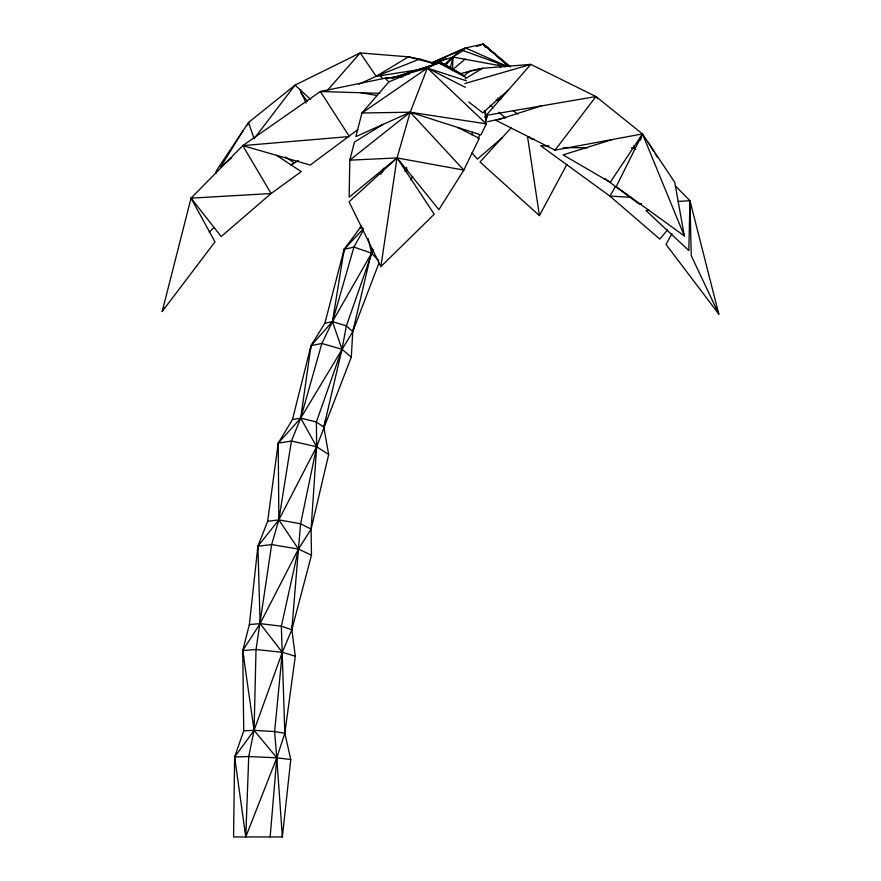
<?xml version="1.0" encoding="UTF-8"?>
<svg xmlns="http://www.w3.org/2000/svg" width="881" height="881" viewBox="0 0 881 881"><rect width="100%" height="100%" fill="white"/><g stroke="black" fill="none" stroke-linecap="round" stroke-linejoin="round"><path stroke-width="1.32" d="M278.22 445.874L278.22 443.132L292.47 419.543L311.015 345.605L324.891 323.184L344.163 249.323L360.021 227.981L361.012 225.426M379.028 262.879L352.763 331.641L300.707 418.145L278.22 443.132L267.637 521.31L257.891 546.22L249.367 624.563L242.738 650.541L243.729 730.801L234.632 756.999L233.575 836.95L282.349 836.95L290.774 759.532L284.827 733.267L281.347 626.193L298.439 549.061L300.586 523.799L316.642 446.733L351.288 357.179L352.763 331.641L372.178 249.147M675.595 186.122L689.955 200.725L688.832 250.545L646.158 210.691L648.669 209.843M452.504 70.645L452.944 57.045L459.651 50.547L465.553 47.948L483.217 44.05L510.573 66.923M292.162 625.631L291.831 629.684L295.3 656.169L284.827 733.267L276.799 757.803L245.766 836.95L248.739 756.537L254.08 730.349L282.305 652.325L291.831 629.684L311.467 555.195L311.103 529.162L316.642 446.733L316.378 421.955L341.982 349.272L346.398 325.86L373.092 249.565M270.159 836.95L276.799 757.803L274.63 731.582L282.305 652.325L260.115 623.627L257.891 546.22L278.859 519.867L316.642 446.733L300.707 418.145L311.015 345.605L332.467 321.62L371.617 253.21L368.159 238.63M310.266 350.968L311.015 345.605L321.851 343.491L341.982 349.272L351.288 357.179M457.724 127.459L479.264 138.339L463.813 170.099L397.045 157.93L349.151 197.212L349.801 160.166L397.045 157.93L434.223 214.237L380.878 266.624L397.045 157.93L410.205 112.206L427.351 68.068L438.298 62.749L442.526 63.289L464.573 75.931M343.513 253.365L344.163 249.323L363.49 228.664M346.277 247.572L344.163 249.323L332.467 321.62L321.851 343.491L300.707 418.145L291.413 441.051L278.859 519.867L271.656 544.579L256.03 649.506L254.08 730.349L234.632 756.999L245.766 836.95M215.79 173.579L216.263 170.892L248.53 122.47L295.058 85.105L360.197 52.937L408.454 56.836L421.184 59.434L436.524 64.016M243.652 657.259L242.738 650.541L260.115 623.627L298.439 549.061L311.103 529.162L328.679 454.508L323.812 427.153L341.982 349.272L332.467 321.62L353.942 247.076L363.313 230.293M452.327 59.655L452.944 57.045L463.043 50.547L465.553 47.948L507.181 66.361M450.213 68.487L452.944 57.045L505.573 66.703M325.772 419.169L323.812 427.153L316.378 421.955L300.707 418.145L292.47 419.543M354.096 326.322L352.763 331.641L346.398 325.86L332.467 321.62L324.891 323.184M276.513 155.331L301.269 171.586L271.117 193.523L191.045 198.159L214.975 241.879L162.192 311.533L191.045 198.159L242.771 145.618L320.398 91.503L385.074 78.211L401.34 76.548L385.074 78.211L388.939 81.922M471.864 134.782L472.601 132.249M382.486 172.103L383.72 168.194M640.344 140.167L642.491 133.923L595.952 96.547L530.814 64.379L482.557 68.278L460.884 73.552M380.746 174.427L382.717 169.328M247.495 124.992L248.53 122.47L254.113 138.724M478.119 138.592L479.693 134.782M485.486 120.818L487.061 117.008L484.429 110.665M405.921 171.465L406.978 168.976M162.192 311.533L163.954 307.799M684.361 235.954L642.491 133.923L616.204 186.662L684.361 235.954L674.747 182.345L642.491 133.923L555.008 150.166L495.992 120.367L541.055 105.973M405.348 171.211L406.593 168.811M511.244 127.712L480.024 162.005L539.425 215.625L566.89 164.395M671.961 233.586L666.025 244.433L718.808 314.088L689.955 200.725L677.863 201.463M410.7 179.933L412.726 176.42M615.412 186.739L609.883 196.089L659.814 239.092L667.622 229.853M242.958 130.84L220.448 167.335L231.67 157.798M642.491 133.923L610.225 182.345L563.102 154.88L612.581 139.473M404.401 170.716L406.747 167.357M254.928 137.645L295.058 85.105L310.63 99.432M555.008 150.166L595.952 96.547L597.593 98.694M327.148 90.688L360.197 52.937L376.198 76.328L422.902 69.048M432.813 63.707L452.944 57.045L445.72 65.183L440.181 63.355M209.171 232.11L214.171 227.441M508.48 89.884L482.799 112.823L468.714 101.965M443.925 65.04L452.944 57.045M463.659 76.218L469.826 70.876L482.557 68.278L465.278 78.728M502.06 137.799L477.414 159.098L471.963 153.041M452.713 69.555L465.333 59.005M357.818 129.672L310.255 165.044L242.771 145.618L271.117 193.523L221.186 236.526L191.045 198.159M290.873 165.055L294.122 162.644L285.389 157.049M466.368 80.81L427.351 68.068L361.937 113.01L355.869 136.588L410.205 112.206L486.312 123.858L484.792 110.543M383.037 124.397L354.481 142.006L349.801 160.166L410.205 112.206L480.927 134.914L486.312 123.858L427.351 68.068L392.144 78.09L439.068 62.98M358.864 84.224L376.198 76.328L408.454 56.836L435.28 63.884M291.391 164.714L298.461 160.595M435.093 63.454L446.193 58.498M465.553 47.948L431.283 63.113L459.651 50.547L463.043 50.547L507.038 66.504M409.753 73.079L388.796 81.955L361.937 113.01L410.205 112.206L463.813 170.099L438.892 209.645L397.045 157.93L349.063 201.815L380.878 266.624M376.198 76.328L418.706 59.434L421.184 59.434M433.056 63.058L440.775 60.139M476.786 46.484L483.217 44.05L508.987 66.185M437.769 63.399L392.144 78.09L409.136 73.993M464.816 83.563L530.814 64.379L486.147 115.4L595.952 96.547M465.939 72.594L469.76 71.559M360.021 227.981L362.675 227.342M344.163 249.323L353.942 247.076L371.617 253.21L378.643 260.666M487.611 121.71L505.848 117.658M267.637 521.31L278.859 519.867L300.586 523.799L311.103 529.162M249.367 624.563L260.115 623.627L281.347 626.193L291.831 629.684L298.439 549.061L278.859 519.867L278.22 443.132L291.413 441.051L316.642 446.733L328.679 454.508M242.771 145.618L349.394 136.555L320.398 91.503L379.887 93.331M400.47 76.779L403.168 76.614M641.522 203.676L638.835 203.841L604.773 178.513M243.729 730.801L254.08 730.349L274.63 731.582L284.827 733.267M234.632 756.999L248.739 756.537L276.799 757.803L290.774 759.532M484.561 117.008L487.061 117.008M548.984 145.817L540.769 145.783L609.883 196.089L631.6 197.344M563.19 147.579L587.319 147.777M631.534 148.118L634.21 148.14M534.338 139.352L531.606 139.121L528.413 136.511M440.225 63.08L442.526 63.289L460.917 73.883M360.957 92.747L377.013 95.5M295.3 656.169L282.305 652.325L256.03 649.506L242.738 650.541L254.08 730.349L276.799 757.803L282.349 836.95M496.124 99.795L498.591 100.941M311.467 555.195L298.439 549.061L271.656 544.579L257.891 546.22L257.957 548.951M427.351 68.068L465.322 87.34M438.298 62.749L466.203 77.55M632.184 147.501L635.73 149.506M513.337 110.808L517.753 114.067M490.111 105.235L493.305 107.845M498.624 112.184L505.011 117.404M485.607 47.266L483.217 44.05L508.91 66.218M483.217 44.05L508.612 66.549M497.754 97.802L499.571 99.751M379.854 75.381L382.541 78.442M633.626 145.883L635.267 148.03M300.795 92.615L307.348 101.194M498.316 64.423L500.705 67.639M648.064 142.293L653.691 151.411M655.101 153.69L657.204 157.115M718.808 314.088L691.244 255.666L689.955 200.725M299.826 89.499L306.081 103.077M500.419 96.227L501.168 98.804M527.565 136.72L539.425 215.625"/></g></svg>
